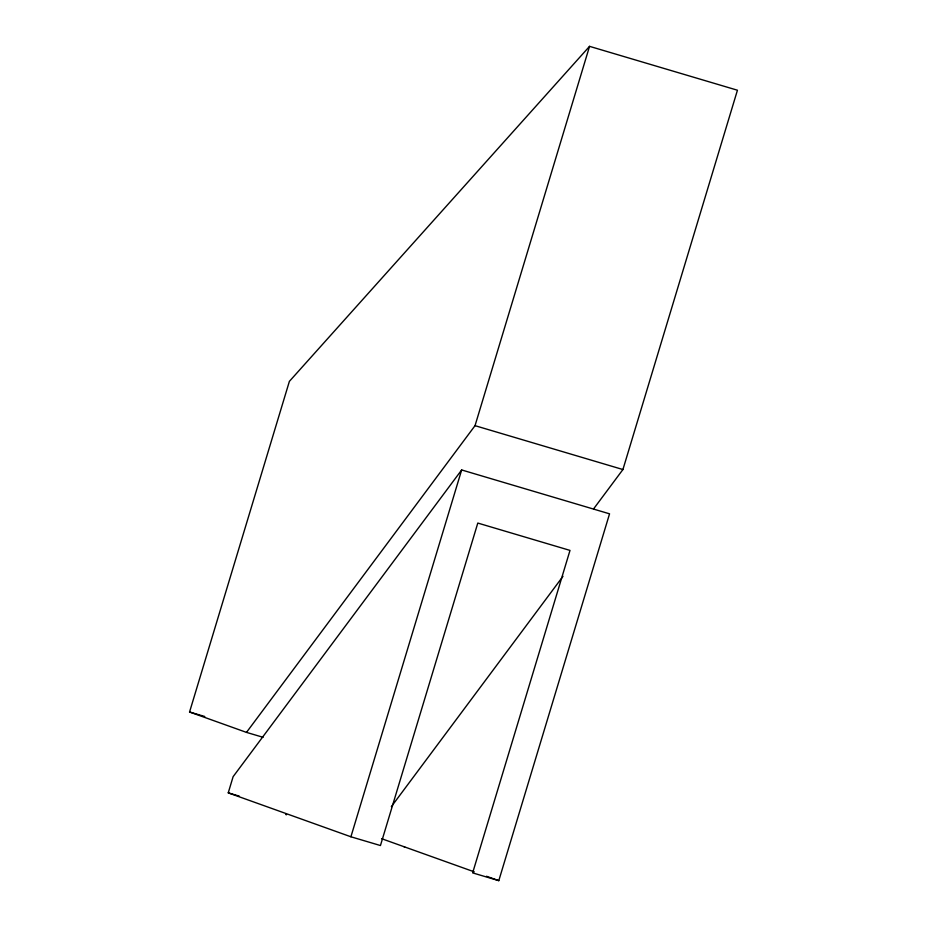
<?xml version="1.0" encoding="UTF-8"?>
<svg xmlns="http://www.w3.org/2000/svg" width="927" height="927" viewBox="0 0 927 927"><rect width="100%" height="100%" fill="white"/><g stroke="black" fill="none" stroke-linecap="round" stroke-linejoin="round"><path stroke-width="1.39" d="M263.083 737.301L246.489 732.388L189.56 711.994L289.375 381.379L589.549 46.35L737.44 90.22L622.921 469.537L593.593 508.888M228.239 792.852L233.117 776.675L461.658 469.954L609.549 513.825L498.796 880.65L472.643 872.886L570.001 550.406L477.799 523.06L380.441 845.54L350.904 836.78L228.239 792.852L239.293 796.131M350.904 836.78L461.658 469.954M246.489 732.388L475.03 425.667L589.549 46.35M391.356 806.652L562.979 576.327M475.03 425.667L622.921 469.537M189.56 711.994L204.763 716.501M403.987 846.733L404.705 846.954M285.725 814.52L286.57 814.763M381.565 838.668L474.253 871.855M486.524 876.258L498.796 880.65"/></g></svg>
